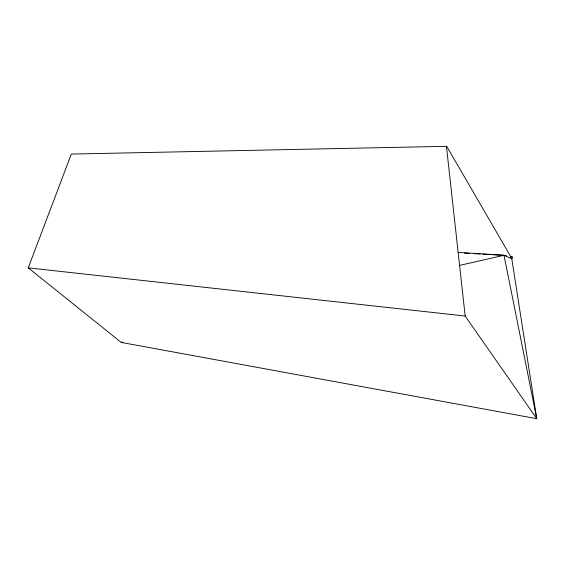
<?xml version="1.0" encoding="UTF-8"?>
<svg xmlns="http://www.w3.org/2000/svg" width="565" height="565" viewBox="0 0 565 565"><rect width="100%" height="100%" fill="white"/><g stroke="black" fill="none" stroke-linecap="round" stroke-linejoin="round"><path stroke-width="0.85" d="M510.696 256.771L512.363 257.146L511.791 258.834L536.75 418.693L121.228 342.418L28.25 267.859L71.317 154.068L446.717 146.307L512.038 258.848L504.022 255.288L458.243 252.414M121.228 342.418L122.951 342.03M459.296 265.472L504.022 255.288L506.523 255.846M464.437 253.106L469.713 253.395M474.113 253.643L480.271 253.982M482.913 254.123L504.022 255.288L536.75 418.693L465.172 316.033L446.442 146.314M510.605 257.033L512.363 257.146L510.605 257.026M28.25 267.859L465.172 316.033"/></g></svg>
